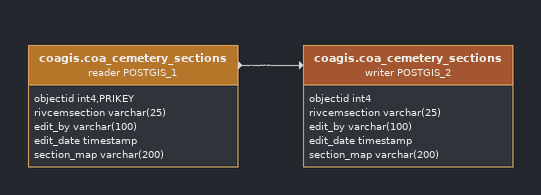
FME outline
coagis.coa_cemetery_sections (reader POSTGIS_1)
    attributes: objectid int4,PRIKEY, rivcemsection varchar(25), edit_by varchar(100), edit_date timestamp, section_map varchar(200)
    -> coagis.coa_cemetery_sections (writer POSTGIS_2)
coagis.coa_cemetery_sections (writer POSTGIS_2)
    attributes: objectid int4, rivcemsection varchar(25), edit_by varchar(100), edit_date timestamp, section_map varchar(200)
